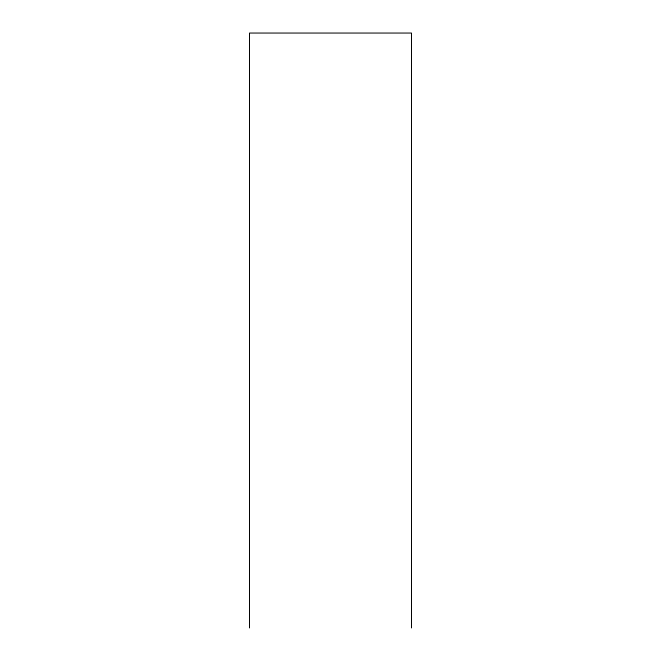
<?xml version="1.0" encoding="UTF-8"?>
<svg xmlns="http://www.w3.org/2000/svg" width="661" height="661" viewBox="0 0 661 661"><rect width="100%" height="100%" fill="white"/><g stroke="black" fill="none" stroke-linecap="round" stroke-linejoin="round"><path stroke-width="0.99" d="M411.506 627.95L411.506 33.05L249.494 33.05L249.494 627.95"/></g></svg>
